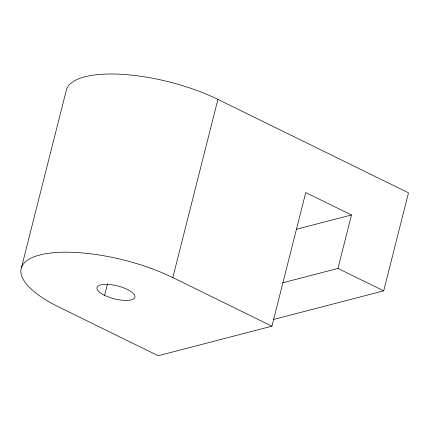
<?xml version="1.0" encoding="UTF-8"?>
<svg xmlns="http://www.w3.org/2000/svg" width="430" height="430" viewBox="0 0 430 430"><rect width="100%" height="100%" fill="white"/><g stroke="black" fill="none" stroke-linecap="round" stroke-linejoin="round"><path stroke-width="0.64" d="M21.5 267.401L66.591 89.204A97.744 33.271 14.2 0 1 217.919 99.405L408.5 192.839L383.7 290.852L273.211 319.56M104.581 295.335A19.549 6.654 14.2 0 1 108.441 284.429A19.549 6.654 14.2 0 1 134.848 297.377A19.549 6.654 14.2 0 1 104.581 295.335L107.521 283.714M282.714 282.779L337.958 268.427L351.487 214.968L305.746 192.543L271.927 326.193L172.822 277.603L217.919 99.405M296.243 229.319L351.487 214.968M271.927 326.193L158.186 355.744L59.087 307.16A97.744 33.271 14.2 0 1 39.721 255.006A97.744 33.271 14.2 0 1 172.822 277.603M337.958 268.427L383.7 290.852"/></g></svg>
